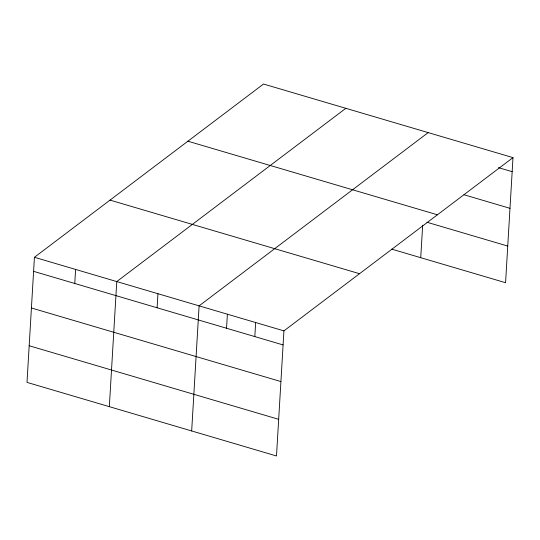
<?xml version="1.0" encoding="UTF-8"?>
<svg xmlns="http://www.w3.org/2000/svg" width="540" height="540" viewBox="0 0 540 540"><rect width="100%" height="100%" fill="white"/><g stroke="black" fill="none" stroke-linecap="round" stroke-linejoin="round"><path stroke-width="0.81" d="M34.432 257.29L27 382.381L276.5 455.969L283.932 330.872L513 157.619L263.5 84.031L34.432 257.29L283.932 330.872M74.763 283.487L75.6 269.426M109.337 406.667L116.768 281.57L345.836 108.317M157.1 307.766L157.936 293.713M191.673 430.947L199.105 305.856L428.173 132.597M226.544 328.253L227.381 314.192M254.819 336.589L255.656 322.535M420.734 257.695L422.665 225.214M513 157.619L505.568 282.71L391.675 249.122M498.433 167.623L512.163 171.673M463.934 194.738L509.99 208.319M187.907 141.21L437.407 214.792M426.951 222.244L507.742 246.071M110.025 200.111L359.525 273.699M33.595 271.343L283.095 344.932M31.421 307.989L280.922 381.571M29.18 345.742L278.681 419.324"/></g></svg>
